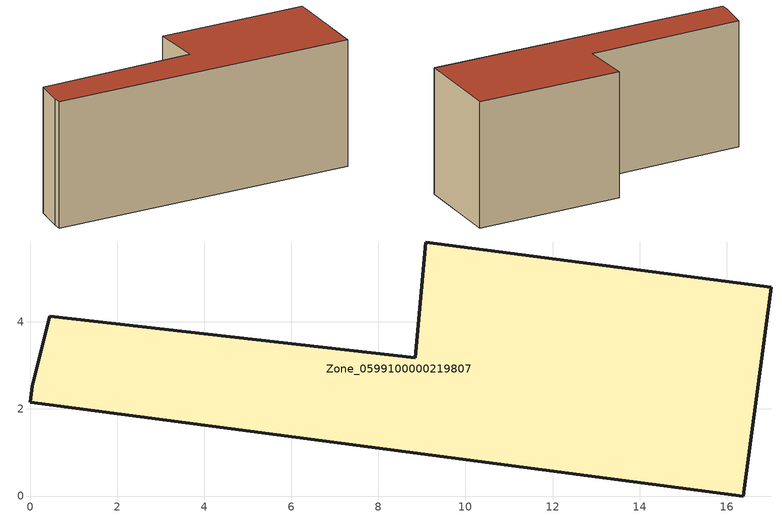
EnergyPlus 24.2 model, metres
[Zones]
Zone_0599100000219807
 floor ground (C_G): 0.45,4.13 8.85,3.18 9.09,5.84 17.02,4.8 16.39,0 0,2.15 0.05,2.54 z0
 wall outside (C_F): 16.39,0 17.02,4.8 9.09,5.84 8.85,3.18 0.45,4.13 0.05,2.54 0,2.15 16.39,0 z0:6.95
 roof outside (C_R): 8.85,3.18 0.45,4.13 0.05,2.54 0,2.15 16.39,0 17.02,4.8 9.09,5.84 z6.95
[BUILDING]
Pand.0599100000219807: North Axis=0; Terrain=City; Loads Convergence Tolerance Value=0.04; Temperature Convergence Tolerance Value=0.4; Solar Distribution=FullExterior; Maximum Number of Warmup Days=25; Minimum Number of Warmup Days=1
[Site:Location]
Rotterdam.The.Hague.AP_ZH_NLD Design_Conditions: Latitude=51.96; Longitude=4.45; Time Zone=1; Elevation=-4.5
[SITE:GROUNDTEMPERATURE:BUILDINGSURFACE]
18, 18, 18, 18, 18, 18, 18, 18, 18, 18, 18, 18
[MATERIAL] Thermal Absorptance=0.9; Solar Absorptance=0.7; Visible Absorptance=0.7
Name | Roughness | Thickness | Conductivity | Density | Specific Heat
G.TI.1946 | MediumSmooth | 0.15 | 1 | 540 | 1210
F.TI.1946 | Rough | 0.3 | 0.857143 | 1920 | 840
R.TI.1946 | MediumRough | 0.2 | 0.1 | 1500 | 1000
[CONSTRUCTION]
C_G: G.TI.1946
C_F: F.TI.1946
C_R: R.TI.1946
[ZONE]
Zone_0599100000219807: Type=1; Multiplier=1; Ceiling Height=Autocalculate; Volume=Autocalculate; Floor Area=autocalculate; Part of Total Floor Area=Yes
[ZONEINFILTRATION:DESIGNFLOWRATE]
Infil_Zone_0599100000219807: Zone or ZoneList or Space or SpaceList=Zone_0599100000219807; Schedule=AlwaysOn; Design Flow Rate Calculation Method=Flow/Area; Flow Rate per Floor Area=0.003; Constant Term Coefficient=1; Temperature Term Coefficient=0; Velocity Term Coefficient=0; Velocity Squared Term Coefficient=0
[HVACTEMPLATE:ZONE:IDEALLOADSAIRSYSTEM]
Zone_0599100000219807: Maximum Heating Supply Air Temperature=50; Minimum Cooling Supply Air Temperature=13; Maximum Heating Supply Air Humidity Ratio=0.0156; Minimum Cooling Supply Air Humidity Ratio=0.0077; Heating Limit=NoLimit; Cooling Limit=NoLimit; Dehumidification Control Type=ConstantSensibleHeatRatio; Cooling Sensible Heat Ratio=0.7; Dehumidification Setpoint=60; Humidification Control Type=None; Humidification Setpoint=30; Outdoor Air Method=None; Outdoor Air Flow Rate per Person=0.00944; Outdoor Air Flow Rate per Zone Floor Area=0; Outdoor Air Flow Rate per Zone=0; Demand Controlled Ventilation Type=None; Outdoor Air Economizer Type=NoEconomizer; Heat Recovery Type=None; Sensible Heat Recovery Effectiveness=0.7; Latent Heat Recovery Effectiveness=0.65
[ZONECONTROL:THERMOSTAT]
ThermostatControl_Zone_0599100000219807: Zone or ZoneList=Zone_0599100000219807; Control Type Schedule=DualSetpointControlType; Control 1=Thermostat_Zone_0599100000219807; Temperature Difference Between Cutout And Setpoint=0
[THERMOSTATSETPOINT:DUALSETPOINT]
Thermostat_Zone_0599100000219807: Heating Setpoint Temperature Schedule=HeatingSetpoint_Zone_0599100000219807; Cooling Setpoint Temperature Schedule=CoolingSetpoint_Zone_0599100000219807
[SCHEDULE:COMPACT]
HeatingSetpoint_Zone_0599100000219807: Through: 12/31, For: AllDays, Until: 24:00, 21
CoolingSetpoint_Zone_0599100000219807: Through: 12/31, For: AllDays, Until: 24:00, 24
DualSetpointControlType: Through: 12/31, For: AllDays, Until: 24:00, 4
AlwaysOn: Through: 12/31, For: AllDays, Until: 24:00, 1
